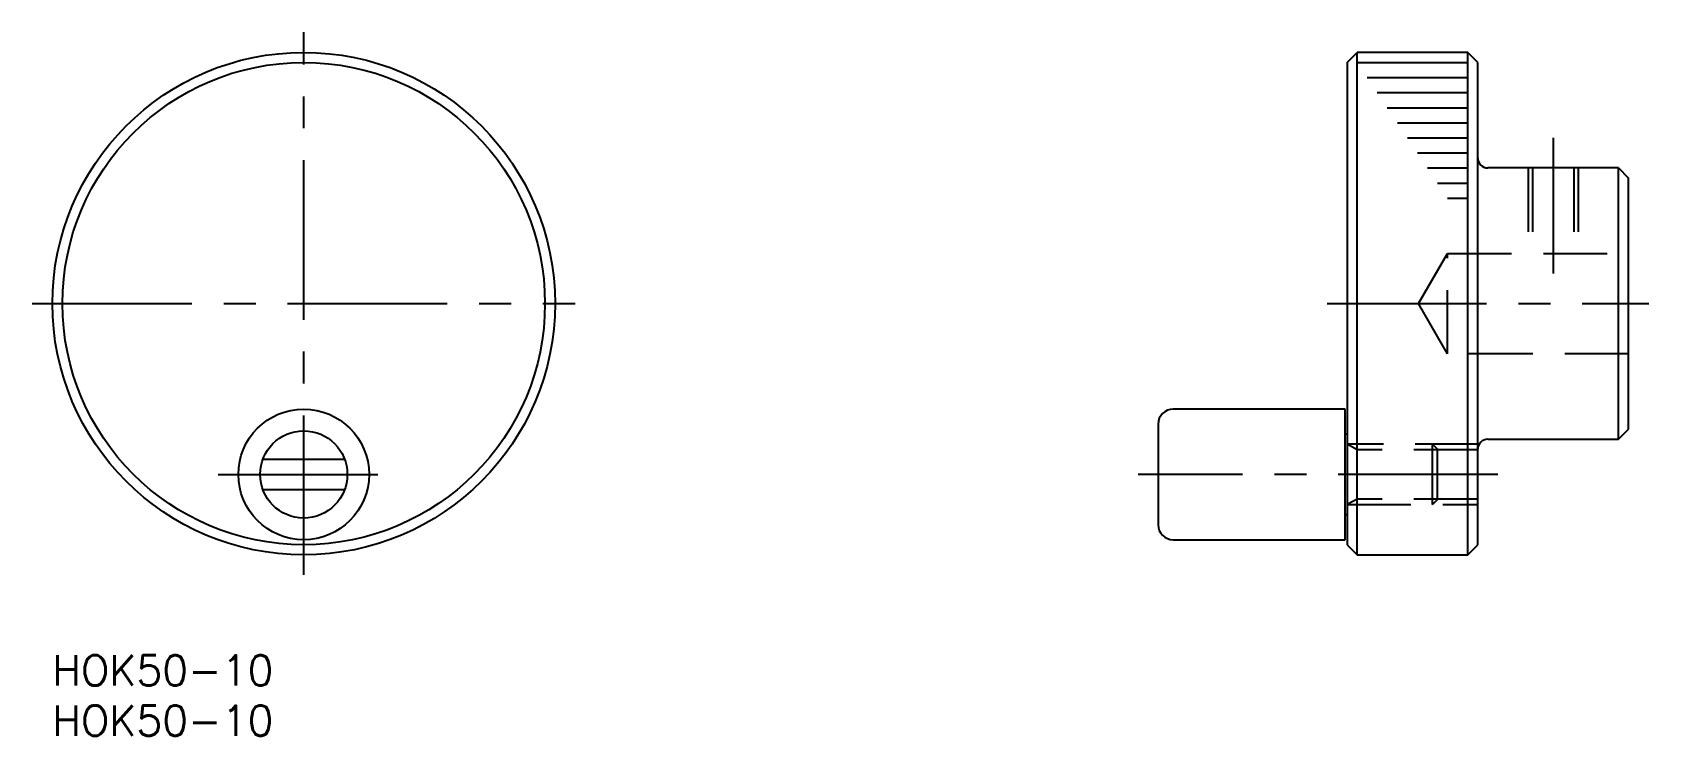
# Model space of a CAD drawing. Extents: x -2 to 159, y -8 to 62.
import ezdxf

# ---------------------------------------------------------------- set-up
doc = ezdxf.new("R2010")
doc.units = 0
doc.header["$LTSCALE"] = 0.5
for name, pattern in [('CENTER', [50.8, 31.75, -6.35, 6.35, -6.35]), ('DASHED', [19.05, 12.7, -6.35]), ('PHANTOM', [63.5, 31.75, -6.35, 6.35, -6.35, 6.35, -6.35])]:
    doc.linetypes.add(name, pattern=pattern)
for name, color, linetype in [('MSM_CENTER', 1, 'CENTER'), ('MSM_CONTINUOUS', 7, 'CONTINUOUS'), ('MSM_DASHED', 4, 'DASHED'), ('MSM_IMAGINARY', 6, 'PHANTOM'), ('MSM_PART_NUMBER', 7, 'CONTINUOUS')]:
    doc.layers.add(name, color=color, linetype=linetype)
doc.styles.get("Standard").update_dxf_attribs({"font": 'txt.shx', "height": 3, "bigfont": 'bigfont.shx'})

# ---------------------------------------------------------------- blocks, each defined once
blk = doc.blocks.new('*U4')
at = {"layer": 'MSM_PART_NUMBER'}
blk.add_text('HOK50-10', height=3, dxfattribs=at).set_placement((0, -3))
blk = doc.blocks.new('*U5')
at = {"layer": 'MSM_PART_NUMBER'}
blk.add_text('HOK50-10', height=3, dxfattribs=at).set_placement((0, -8))

msp = doc.modelspace()

# ---------------------------------------------------------------- linework, layer by layer
at = {"layer": 'MSM_CENTER'}
for p, q in [((25, 8), (25, 62)), ((149.3, 51.5), (149.3, 38)), ((-2, 35), (52, 35)), ((126.8, 35), (158.8, 35)), ((16.5, 18), (33.5, 18)), ((143.8, 18), (108, 18))]:
    msp.add_line(p, q, dxfattribs=at)
at = {"layer": 'MSM_CONTINUOUS'}
for p, q in [((128.8, 59), (129.8, 60)), ((129.8, 10), (129.8, 60)), ((140.8, 60), (129.8, 60)), ((140.8, 10), (140.8, 60)), ((141.8, 59), (140.8, 60)), ((128.8, 59), (128.8, 11)), ((141.8, 11), (141.8, 59)), ((155.8, 48.5), (142.8, 48.5)), ((155.8, 21.5), (155.8, 48.5)), ((155.8, 48.5), (156.8, 47.5)), ((156.8, 22.5), (156.8, 47.5)), ((129.8, 40.5), (129.8, 40.5001)), ((129.8, 30.75), (129.7999, 30.75)), ((128.6, 24.5), (111.5, 24.5)), ((128.6, 11.5), (128.6, 24.5)), ((110, 23), (110, 13)), ((128.8, 22), (128.6, 22)), ((142.8, 21.5), (155.8, 21.5)), ((155.8, 21.5), (156.8, 22.5)), ((29.06972, 19.5), (20.930279, 19.5)), ((20.930279, 16.5), (29.06972, 16.5)), ((128.6, 14), (128.8, 14)), ((111.5, 11.5), (128.6, 11.5)), ((128.8, 11), (129.8, 10)), ((129.8, 10), (140.8, 10)), ((140.8, 10), (141.8, 11))]:
    msp.add_line(p, q, dxfattribs=at)
for centre, radius in [((25, 35), 25), ((25, 35), 24), ((25, 18), 6.5), ((25, 18), 4.337352)]:
    msp.add_circle(centre, radius, dxfattribs=at)
for centre, radius, start, end in [((142.8, 49.5), 1, 180, 270), ((111.5, 23), 1.5, 90, 180), ((142.8, 20.5), 1, 90, 180), ((111.5, 13), 1.5, 180, 270)]:
    msp.add_arc(centre, radius, start, end, dxfattribs=at)
at = {"layer": 'MSM_DASHED'}
for p, q in [((146.8, 48.5), (146.8, 40)), ((147.233, 48.5), (147.233, 40)), ((151.367, 48.5), (151.367, 40)), ((151.8, 48.5), (151.8, 40)), ((135.913249, 35), (138.8, 40)), ((138.8, 40), (156.8, 40)), ((138.8, 30), (138.8, 40)), ((138.8, 30), (135.913249, 35)), ((156.8, 30), (138.8, 30)), ((141.933975, 21), (128.8, 21)), ((129.799992, 20.4585), (128.8, 21)), ((137.3, 15), (137.3, 21)), ((137.8, 20.5), (137.3, 21)), ((141.8, 20.4585), (129.799992, 20.4585)), ((137.8, 15.5), (137.8, 20.5)), ((129.8, 15.5415), (128.8, 15)), ((128.8, 15), (141.8, 15)), ((141.8, 15.5415), (129.8, 15.5415)), ((137.3, 15), (137.8, 15.5))]:
    msp.add_line(p, q, dxfattribs=at)
at = {"layer": 'MSM_IMAGINARY'}
for p, q in [((129.8, 59), (140.8, 59)), ((130.8, 57.5), (140.8, 57.5)), ((131.8, 56), (140.8, 56)), ((132.8, 54.5), (140.8, 54.5)), ((133.8, 53), (140.8, 53)), ((134.8, 51.5), (140.8, 51.5)), ((135.8, 50), (140.8, 50)), ((136.8, 48.5), (140.8, 48.5)), ((137.8, 47), (140.8, 47)), ((138.8, 45.5), (140.8, 45.5))]:
    msp.add_line(p, q, dxfattribs=at)

# ---------------------------------------------------------------- block references
at = {"layer": 'MSM_CONTINUOUS'}
for name in ['*U4', '*U5']:
    msp.add_blockref(name, (0, 0), dxfattribs=at)

doc.saveas('drawing.dxf')
